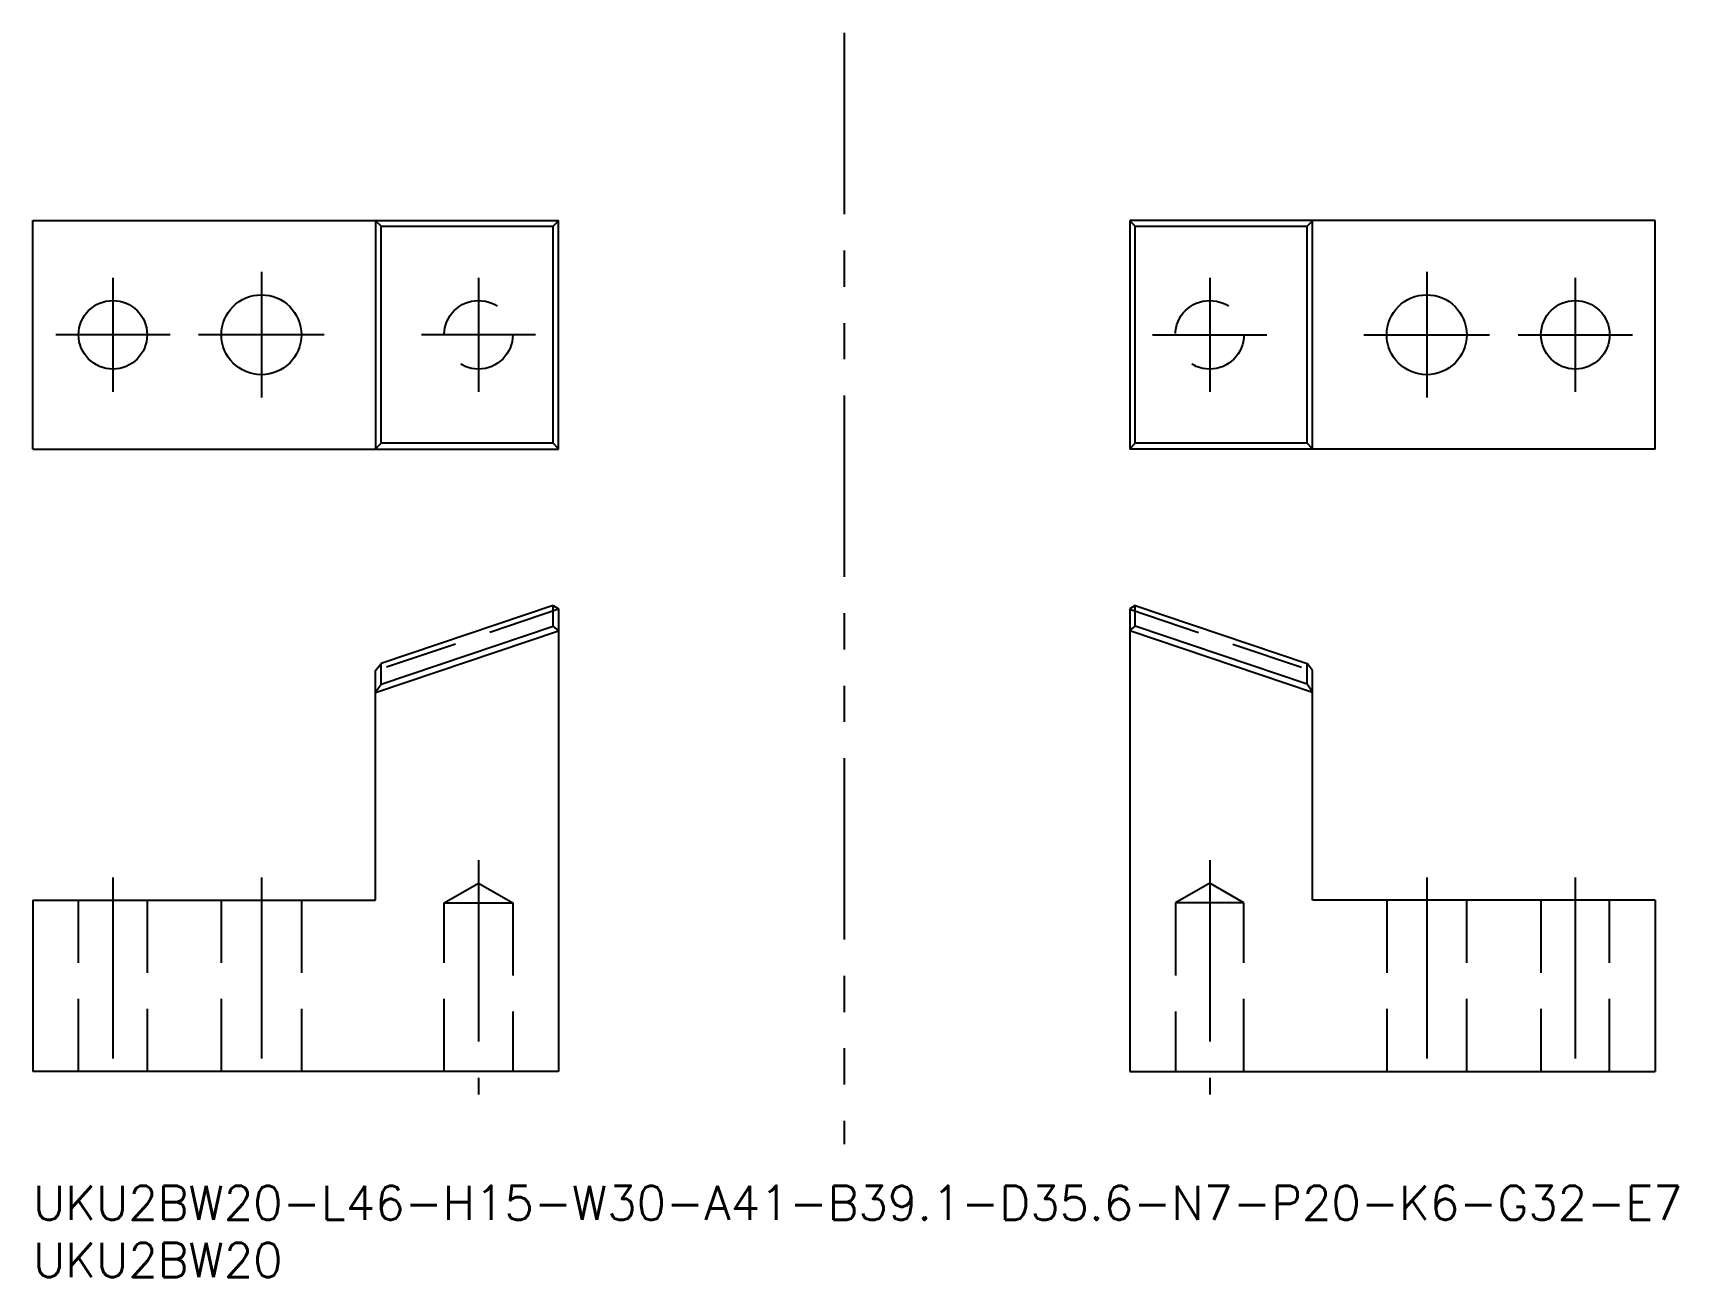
# Model space of a CAD drawing. Extents: x 0 to 144, y -8 to 101.
import ezdxf

# ---------------------------------------------------------------- set-up
doc = ezdxf.new("R2010")
doc.units = 0
doc.header["$LTSCALE"] = 0.5
for name, pattern in [('CENTER', [50.8, 31.75, -6.35, 6.35, -6.35]), ('DASHED', [19.05, 12.7, -6.35]), ('PHANTOM', [63.5, 31.75, -6.35, 6.35, -6.35, 6.35, -6.35])]:
    doc.linetypes.add(name, pattern=pattern)
for name, color, linetype in [('MSM_CENTER', 1, 'CENTER'), ('MSM_CONTINUOUS', 7, 'CONTINUOUS'), ('MSM_DASHED', 4, 'DASHED'), ('MSM_IMAGINARY', 6, 'PHANTOM'), ('MSM_PART_NUMBER', 7, 'CONTINUOUS')]:
    doc.layers.add(name, color=color, linetype=linetype)
doc.styles.get("Standard").update_dxf_attribs({"font": 'txt.shx', "height": 3, "bigfont": 'bigfont.shx'})

msp = doc.modelspace()

# ---------------------------------------------------------------- linework, layer by layer
at = {"layer": 'MSM_CENTER'}
for p, q in [((7, 79.5), (7, 69.5)), ((20, 80), (20, 69)), ((39, 79.5), (39, 69.5)), ((103, 79.5), (103, 69.5)), ((122, 80), (122, 69)), ((135, 79.5), (135, 69.5)), ((12, 74.5), (2, 74.5)), ((25.5, 74.5), (14.5, 74.5)), ((44, 74.5), (34, 74.5)), ((98, 74.5), (108, 74.5)), ((116.5, 74.5), (127.5, 74.5)), ((130, 74.5), (140, 74.5)), ((39, 28.5), (39, 8)), ((103, 28.5), (103, 8)), ((7, 27), (7, 8)), ((20, 27), (20, 8)), ((122, 27), (122, 8)), ((135, 27), (135, 8))]:
    msp.add_line(p, q, dxfattribs=at)
at = {"layer": 'MSM_CONTINUOUS'}
for p, q in [((0, 64.5), (0, 84.5)), ((0, 84.5), (46, 84.5)), ((30, 84.5), (30, 64.5)), ((30.47, 84), (30, 84.48)), ((30.47, 65), (30.47, 84)), ((30.47, 84), (45.53, 84)), ((46, 84.48), (45.53, 84)), ((45.53, 65), (45.53, 84)), ((46, 64.5), (46, 84.5)), ((142, 84.5), (96, 84.5)), ((96, 84.5), (96, 64.5)), ((96.47, 84), (96, 84.48)), ((96.47, 84), (111.53, 84)), ((96.47, 65), (96.47, 84)), ((112, 84.48), (111.53, 84)), ((111.53, 65), (111.53, 84)), ((112, 64.5), (112, 84.5)), ((142, 64.5), (142, 84.5)), ((30, 64.52), (30.47, 65)), ((45.53, 65), (30.47, 65)), ((46, 64.52), (45.53, 65)), ((96, 64.52), (96.47, 65)), ((111.53, 65), (96.47, 65)), ((112, 64.52), (111.53, 65)), ((0, 64.5), (46, 64.5)), ((142, 64.5), (96, 64.5)), ((45.53, 50.79), (30.47, 45.71)), ((45.53, 48.99), (45.53, 50.79)), ((45.53, 50.79), (46, 50.5)), ((46, 50.5), (46, 10)), ((96.47, 50.79), (96, 50.5)), ((96, 50.5), (96, 10)), ((96.47, 50.79), (111.53, 45.71)), ((96.47, 48.99), (96.47, 50.79)), ((30.47, 43.91), (45.53, 48.99)), ((46, 48.6), (45.53, 48.99)), ((96, 48.6), (96.47, 48.99)), ((111.53, 43.91), (96.47, 48.99)), ((30, 43.17), (46, 48.57)), ((112, 43.17), (96, 48.57)), ((30, 45.1), (30.47, 45.71)), ((30, 25), (30, 45.1)), ((30.47, 43.91), (30.47, 45.71)), ((112, 45.1), (111.53, 45.71)), ((111.53, 43.91), (111.53, 45.71)), ((112, 25), (112, 45.1)), ((30, 43.2), (30.47, 43.91)), ((112, 43.2), (111.53, 43.91)), ((0, 25), (30, 25)), ((0, 25), (0, 10)), ((142, 25), (112, 25)), ((142, 25), (142, 10)), ((46, 10), (0, 10)), ((96, 10), (142, 10))]:
    msp.add_line(p, q, dxfattribs=at)
for centre, radius in [((20, 74.5), 3.5), ((122, 74.5), 3.5), ((7, 74.5), 3), ((135, 74.5), 3)]:
    msp.add_circle(centre, radius, dxfattribs=at)
at = {"layer": 'MSM_DASHED'}
for p, q in [((46, 50.47), (30, 45.07)), ((96, 50.47), (112, 45.07)), ((36, 24.77), (39, 26.5)), ((39, 26.5), (42, 24.77)), ((103, 26.5), (100, 24.77)), ((106, 24.77), (103, 26.5)), ((4, 10), (4, 25)), ((10, 25), (10, 10)), ((16.5, 10), (16.5, 25)), ((23.5, 25), (23.5, 10)), ((36, 10), (36, 24.77)), ((36, 24.77), (42, 24.77)), ((42, 24.77), (42, 10)), ((100, 24.77), (100, 10)), ((106, 24.77), (100, 24.77)), ((106, 10), (106, 24.77)), ((118.5, 25), (118.5, 10)), ((125.5, 10), (125.5, 25)), ((132, 25), (132, 10)), ((138, 10), (138, 25))]:
    msp.add_line(p, q, dxfattribs=at)
for centre in [(39, 74.5), (103, 74.5)]:
    msp.add_circle(centre, 3, dxfattribs=at)
at = {"layer": 'MSM_IMAGINARY'}
msp.add_line((71, 100.93), (71, 3.64), dxfattribs=at)

# ---------------------------------------------------------------- texts
at = {"layer": 'MSM_PART_NUMBER'}
for s, p in [('UKU2BW20-L46-H15-W30-A41-B39.1-D35.6-N7-P20-K6-G32-E7', (0, -3)), ('UKU2BW20', (0, -8))]:
    msp.add_text(s, height=3, dxfattribs=at).set_placement(p)

doc.saveas('drawing.dxf')
